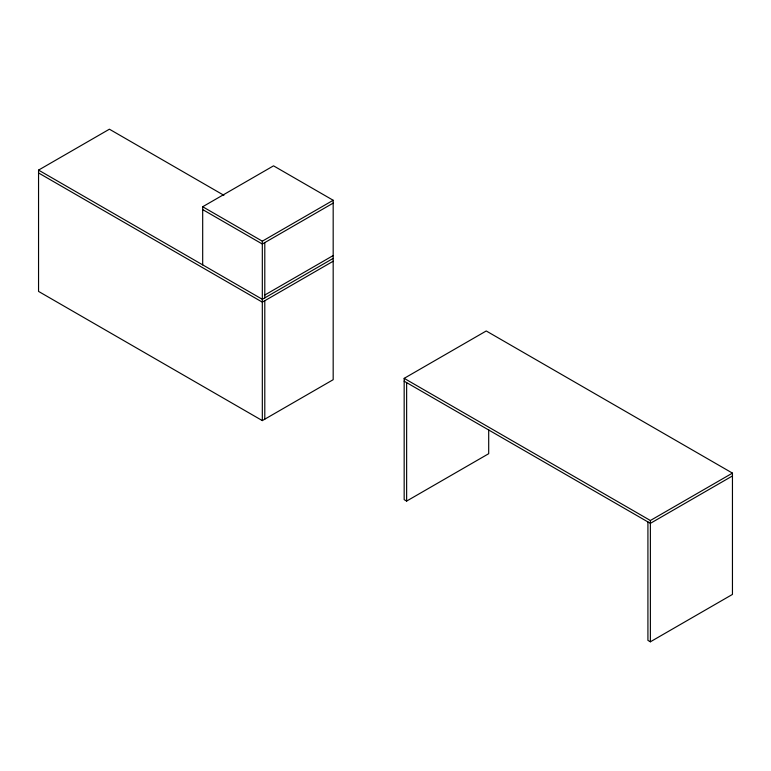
<?xml version="1.0" encoding="UTF-8"?>
<svg xmlns="http://www.w3.org/2000/svg" width="771" height="771" viewBox="0 0 771 771"><rect width="100%" height="100%" fill="white"/><g stroke="black" fill="none" stroke-linecap="round" stroke-linejoin="round"><path stroke-width="1.16" d="M202.686 264.867L202.686 206.744L273.541 165.842L333.178 200.267L333.178 379.698L262.323 420.6L38.55 291.409L38.55 170.102L109.405 129.2L223.898 195.304M202.686 206.744L262.323 241.178L333.178 200.267M333.178 203.11L262.323 244.021L202.686 209.587M264.79 295.042L333.178 255.548M333.178 258.391L262.323 299.302L38.55 170.102M333.178 261.234L262.323 302.145L38.55 172.945M488.698 429.765L488.698 453.695L406.635 501.073L404.168 499.656L404.168 378.349L486.241 330.971L732.45 473.115L732.45 594.422L650.377 641.8L647.919 640.383L647.919 521.919M404.168 378.349L650.377 520.502L732.45 473.115M732.45 475.958L650.377 523.345L404.168 381.192M650.377 520.502L650.377 641.8M406.635 382.618L406.635 501.073M264.79 242.605L264.79 297.885M264.79 300.729L264.79 419.183M262.323 241.178L262.323 420.6"/></g></svg>
